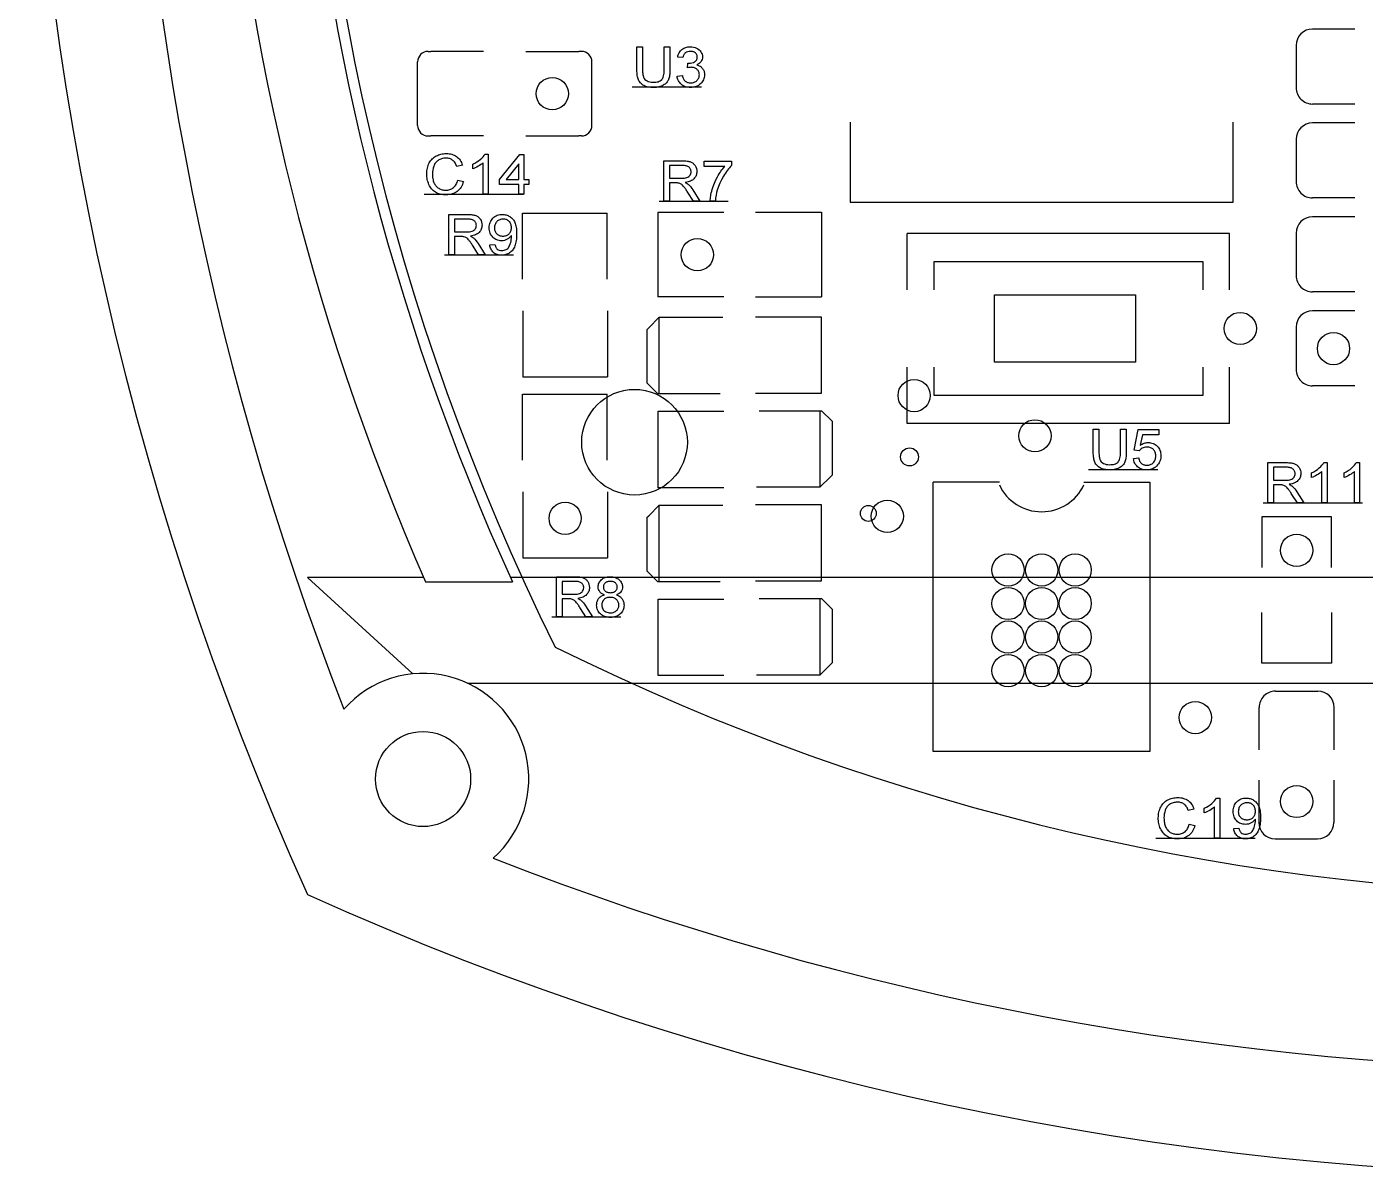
# Model space of a CAD drawing. Header units: millimetres. Extents: x -30 to 30, y -30 to 30.
# Drawn here: x -30 to -4.67, y -30 to -8.26 of the extents above; entities that cross this region are included whole.
import ezdxf

# ---------------------------------------------------------------- set-up
doc = ezdxf.new("R2010")
doc.units = ezdxf.units.MM
doc.linetypes.add('CENTERX2', pattern=[20.32, 12.7, -2.54, 2.54, -2.54])

msp = doc.modelspace()

# ---------------------------------------------------------------- linework, layer by layer
at = {"color": 7, "linetype": 'Continuous'}
for p, q in [((-4.868, -8.302), (-5.668, -8.302)), ((-5.977, -8.611), (-5.977, -9.411)), ((-22.405, -8.725), (-22.355, -8.725)), ((-21.355, -8.725), (-22.355, -8.725)), ((-20.555, -8.725), (-19.555, -8.725)), ((-19.505, -8.725), (-19.555, -8.725)), ((-22.605, -10.125), (-22.605, -8.925)), ((-19.305, -10.125), (-19.305, -8.925)), ((-4.868, -9.721), (-5.668, -9.721)), ((-14.421, -10.067), (-14.421, -11.581)), ((-7.169, -11.581), (-7.169, -10.067)), ((-4.868, -10.08), (-5.668, -10.08)), ((-22.405, -10.325), (-22.355, -10.325)), ((-21.355, -10.325), (-22.355, -10.325)), ((-20.555, -10.325), (-19.555, -10.325)), ((-19.505, -10.325), (-19.555, -10.325)), ((-5.977, -10.389), (-5.977, -11.189)), ((-14.421, -11.581), (-7.169, -11.581)), ((-4.868, -11.499), (-5.668, -11.499)), ((-20.617, -13.034), (-20.617, -11.784)), ((-20.617, -11.784), (-19.017, -11.784)), ((-19.017, -13.034), (-19.017, -11.784)), ((-18.06, -11.773), (-18.06, -13.373)), ((-16.81, -11.773), (-18.06, -11.773)), ((-16.209, -11.768), (-14.959, -11.768)), ((-14.959, -11.768), (-14.959, -13.368)), ((-4.868, -11.858), (-5.668, -11.858)), ((-7.237, -12.17), (-13.337, -12.17)), ((-13.337, -13.239), (-13.337, -12.17)), ((-7.237, -13.239), (-7.237, -12.17)), ((-5.977, -12.167), (-5.977, -12.967)), ((-12.827, -13.239), (-12.827, -12.7)), ((-12.827, -12.7), (-7.747, -12.7)), ((-7.747, -12.7), (-7.747, -13.239)), ((-16.81, -13.373), (-18.06, -13.373)), ((-16.209, -13.368), (-14.959, -13.368)), ((-11.684, -14.605), (-11.684, -13.335)), ((-11.684, -13.335), (-9.017, -13.335)), ((-9.017, -13.335), (-9.017, -14.605)), ((-4.868, -13.277), (-5.668, -13.277)), ((-20.612, -13.635), (-20.612, -14.885)), ((-19.012, -13.635), (-19.012, -14.885)), ((-4.868, -13.636), (-5.668, -13.636)), ((-18.23, -13.958), (-18.03, -13.758)), ((-18.03, -15.208), (-18.03, -13.758)), ((-18.03, -13.758), (-16.83, -13.758)), ((-16.21, -13.748), (-14.97, -13.748)), ((-14.97, -13.748), (-14.97, -15.198)), ((-18.26, -13.988), (-18.23, -13.958)), ((-18.26, -15.008), (-18.26, -13.988)), ((-5.977, -13.945), (-5.977, -14.745)), ((-9.017, -14.605), (-11.684, -14.605)), ((-20.612, -14.885), (-19.012, -14.885)), ((-13.337, -15.77), (-13.337, -14.701)), ((-12.827, -15.24), (-12.827, -14.701)), ((-7.747, -14.701), (-7.747, -15.24)), ((-7.237, -15.77), (-7.237, -14.701)), ((-18.06, -15.208), (-18.26, -15.008)), ((-4.868, -15.055), (-5.668, -15.055)), ((-20.617, -16.463), (-20.617, -15.213)), ((-20.617, -15.213), (-19.017, -15.213)), ((-19.017, -16.463), (-19.017, -15.213)), ((-18.03, -15.208), (-18.06, -15.208)), ((-16.88, -15.208), (-18.03, -15.208)), ((-14.97, -15.198), (-16.21, -15.198)), ((-7.747, -15.24), (-12.827, -15.24)), ((-18.05, -16.986), (-18.05, -15.536)), ((-18.05, -15.536), (-16.81, -15.536)), ((-16.14, -15.526), (-14.99, -15.526)), ((-14.99, -15.526), (-14.99, -16.976)), ((-14.99, -15.526), (-14.96, -15.526)), ((-14.96, -15.526), (-14.76, -15.726)), ((-14.76, -15.726), (-14.76, -16.746)), ((-7.237, -15.77), (-13.337, -15.77)), ((-14.79, -16.776), (-14.99, -16.976)), ((-14.76, -16.746), (-14.79, -16.776)), ((-12.845, -21.981), (-12.845, -16.881)), ((-11.595, -16.881), (-12.845, -16.881)), ((-9.995, -16.881), (-8.745, -16.881)), ((-8.745, -16.881), (-8.745, -21.981)), ((-20.612, -17.064), (-20.612, -18.314)), ((-19.012, -17.064), (-19.012, -18.314)), ((-16.81, -16.986), (-18.05, -16.986)), ((-14.99, -16.976), (-16.19, -16.976)), ((-18.23, -17.514), (-18.03, -17.314)), ((-18.03, -18.764), (-18.03, -17.314)), ((-18.03, -17.314), (-16.83, -17.314)), ((-16.21, -17.304), (-14.97, -17.304)), ((-14.97, -17.304), (-14.97, -18.754)), ((-18.26, -17.544), (-18.23, -17.514)), ((-18.26, -18.564), (-18.26, -17.544)), ((-5.308, -17.538), (-6.63, -17.538)), ((-6.63, -17.538), (-6.63, -18.497)), ((-5.308, -18.497), (-5.308, -17.538)), ((-20.612, -18.314), (-19.012, -18.314)), ((-18.06, -18.764), (-18.26, -18.564)), ((-18.03, -18.764), (-18.06, -18.764)), ((-16.88, -18.764), (-18.03, -18.764)), ((-14.97, -18.754), (-16.21, -18.754)), ((-18.05, -20.542), (-18.05, -19.092)), ((-18.05, -19.092), (-16.81, -19.092)), ((-16.14, -19.082), (-14.99, -19.082)), ((-14.99, -19.082), (-14.99, -20.532)), ((-14.99, -19.082), (-14.96, -19.082)), ((-14.96, -19.082), (-14.76, -19.282)), ((-14.76, -19.282), (-14.76, -20.302)), ((-6.63, -20.308), (-6.63, -19.349)), ((-5.308, -19.349), (-5.308, -20.308)), ((-14.79, -20.332), (-14.99, -20.532)), ((-14.76, -20.302), (-14.79, -20.332)), ((-5.308, -20.308), (-6.63, -20.308)), ((-16.81, -20.542), (-18.05, -20.542)), ((-14.99, -20.532), (-16.19, -20.532)), ((-6.369, -20.835), (-5.569, -20.835)), ((-6.679, -21.945), (-6.679, -21.145)), ((-5.259, -21.945), (-5.259, -21.145)), ((-8.745, -21.981), (-12.845, -21.981)), ((-6.684, -22.521), (-6.684, -23.321)), ((-5.265, -22.521), (-5.265, -23.321)), ((-6.375, -23.63), (-5.575, -23.63))]:
    msp.add_line(p, q, dxfattribs=at)
at = {"color": 7, "linetype": 'CENTERX2'}
for p, q in [((-18.542, -9.398), (-17.232, -9.398)), ((-22.479, -11.43), (-20.598, -11.43)), ((-18.034, -11.557), (-16.724, -11.557)), ((-22.098, -12.573), (-20.788, -12.573)), ((-9.906, -16.637), (-8.596, -16.637)), ((-6.604, -17.272), (-4.723, -17.272)), ((-20.066, -19.431), (-18.756, -19.431)), ((-8.636, -23.622), (-6.755, -23.622))]:
    msp.add_line(p, q, dxfattribs=at)
at = {"color": 7, "linetype": 'Continuous', "lineweight": 25}
for p, q in [((-24.686, -18.686), (-22.693, -20.509)), ((-22.487, -18.686), (-24.686, -18.686)), ((24.686, -18.686), (-20.845, -18.686)), ((-22.452, -18.767), (-20.808, -18.767)), ((-21.657, -20.686), (21.657, -20.686))]:
    msp.add_line(p, q, dxfattribs=at)
at = {"color": 7, "linetype": 'Continuous', "flags": 128}
for points in [[(-17.936, -8.636), (-17.829, -8.636), (-17.829, -8.636), (-17.829, -9.074), (-17.829, -9.074), (-17.829, -9.102), (-17.831, -9.129), (-17.833, -9.154), (-17.836, -9.177), (-17.84, -9.199), (-17.844, -9.22), (-17.85, -9.238), (-17.856, -9.256), (-17.863, -9.273), (-17.872, -9.288), (-17.882, -9.303), (-17.894, -9.317), (-17.907, -9.33), (-17.921, -9.343), (-17.937, -9.354), (-17.954, -9.365), (-17.972, -9.375), (-17.992, -9.384), (-18.013, -9.391), (-18.036, -9.397), (-18.059, -9.402), (-18.085, -9.405), (-18.112, -9.407), (-18.14, -9.408), (-18.14, -9.408), (-18.167, -9.407), (-18.193, -9.405), (-18.218, -9.403), (-18.241, -9.399), (-18.263, -9.393), (-18.284, -9.387), (-18.304, -9.38), (-18.322, -9.371), (-18.339, -9.361), (-18.355, -9.351), (-18.37, -9.339), (-18.383, -9.326), (-18.395, -9.312), (-18.406, -9.297), (-18.415, -9.282), (-18.424, -9.265), (-18.431, -9.246), (-18.437, -9.227), (-18.442, -9.205), (-18.446, -9.182), (-18.45, -9.158), (-18.452, -9.131), (-18.454, -9.104), (-18.454, -9.074), (-18.454, -9.074), (-18.454, -8.636), (-18.454, -8.636), (-18.347, -8.636), (-18.347, -8.636), (-18.347, -9.069), (-18.347, -9.069), (-18.346, -9.093), (-18.345, -9.115), (-18.344, -9.135), (-18.342, -9.154), (-18.339, -9.171), (-18.336, -9.187), (-18.332, -9.201), (-18.328, -9.213), (-18.316, -9.235), (-18.302, -9.255), (-18.284, -9.271), (-18.262, -9.285), (-18.238, -9.296), (-18.211, -9.304), (-18.181, -9.309), (-18.149, -9.31), (-18.149, -9.31), (-18.121, -9.309), (-18.095, -9.307), (-18.072, -9.303), (-18.05, -9.298), (-18.031, -9.291), (-18.014, -9.282), (-17.998, -9.272), (-17.985, -9.26), (-17.974, -9.246), (-17.964, -9.23), (-17.955, -9.21), (-17.949, -9.188), (-17.943, -9.162), (-17.939, -9.134), (-17.937, -9.103), (-17.936, -9.069), (-17.936, -9.069), (-17.936, -8.636)], [(-17.692, -9.193), (-17.594, -9.183), (-17.594, -9.183), (-17.59, -9.201), (-17.585, -9.217), (-17.579, -9.232), (-17.572, -9.246), (-17.565, -9.258), (-17.557, -9.269), (-17.548, -9.279), (-17.539, -9.288), (-17.529, -9.295), (-17.518, -9.302), (-17.507, -9.307), (-17.495, -9.312), (-17.481, -9.315), (-17.468, -9.318), (-17.453, -9.319), (-17.437, -9.32), (-17.437, -9.32), (-17.419, -9.319), (-17.402, -9.317), (-17.386, -9.314), (-17.37, -9.309), (-17.356, -9.303), (-17.342, -9.295), (-17.329, -9.286), (-17.317, -9.276), (-17.307, -9.265), (-17.298, -9.253), (-17.29, -9.24), (-17.283, -9.227), (-17.278, -9.213), (-17.275, -9.199), (-17.273, -9.184), (-17.272, -9.168), (-17.272, -9.168), (-17.273, -9.153), (-17.275, -9.139), (-17.278, -9.125), (-17.283, -9.112), (-17.289, -9.099), (-17.297, -9.088), (-17.306, -9.077), (-17.316, -9.066), (-17.328, -9.057), (-17.34, -9.049), (-17.353, -9.042), (-17.367, -9.036), (-17.381, -9.032), (-17.396, -9.029), (-17.412, -9.027), (-17.429, -9.026), (-17.429, -9.026), (-17.444, -9.027), (-17.46, -9.029), (-17.479, -9.032), (-17.499, -9.037), (-17.499, -9.037), (-17.488, -8.949), (-17.488, -8.949), (-17.479, -8.949), (-17.472, -8.95), (-17.472, -8.95), (-17.442, -8.948), (-17.413, -8.943), (-17.386, -8.934), (-17.361, -8.921), (-17.349, -8.913), (-17.339, -8.905), (-17.33, -8.895), (-17.323, -8.885), (-17.318, -8.873), (-17.314, -8.861), (-17.312, -8.847), (-17.311, -8.833), (-17.311, -8.833), (-17.312, -8.821), (-17.313, -8.81), (-17.316, -8.8), (-17.32, -8.79), (-17.325, -8.78), (-17.332, -8.771), (-17.339, -8.763), (-17.347, -8.755), (-17.357, -8.748), (-17.367, -8.741), (-17.378, -8.736), (-17.389, -8.732), (-17.401, -8.728), (-17.414, -8.726), (-17.427, -8.724), (-17.441, -8.724), (-17.441, -8.724), (-17.468, -8.726), (-17.493, -8.731), (-17.516, -8.74), (-17.536, -8.753), (-17.545, -8.761), (-17.553, -8.77), (-17.56, -8.779), (-17.567, -8.79), (-17.573, -8.801), (-17.577, -8.814), (-17.581, -8.827), (-17.585, -8.841), (-17.585, -8.841), (-17.682, -8.831), (-17.682, -8.831), (-17.677, -8.809), (-17.671, -8.787), (-17.663, -8.767), (-17.653, -8.749), (-17.642, -8.731), (-17.63, -8.715), (-17.617, -8.701), (-17.601, -8.687), (-17.585, -8.675), (-17.568, -8.665), (-17.55, -8.656), (-17.531, -8.649), (-17.511, -8.643), (-17.49, -8.639), (-17.468, -8.637), (-17.445, -8.636), (-17.445, -8.636), (-17.413, -8.638), (-17.383, -8.643), (-17.353, -8.651), (-17.326, -8.662), (-17.3, -8.676), (-17.277, -8.693), (-17.258, -8.712), (-17.242, -8.734), (-17.23, -8.757), (-17.221, -8.78), (-17.215, -8.805), (-17.213, -8.83), (-17.213, -8.83), (-17.215, -8.853), (-17.22, -8.876), (-17.229, -8.897), (-17.241, -8.918), (-17.256, -8.937), (-17.275, -8.953), (-17.297, -8.968), (-17.322, -8.981), (-17.322, -8.981), (-17.305, -8.985), (-17.289, -8.991), (-17.274, -8.997), (-17.26, -9.005), (-17.247, -9.013), (-17.235, -9.023), (-17.223, -9.034), (-17.213, -9.046), (-17.204, -9.058), (-17.196, -9.072), (-17.19, -9.086), (-17.184, -9.101), (-17.18, -9.117), (-17.177, -9.133), (-17.175, -9.151), (-17.174, -9.169), (-17.174, -9.169), (-17.176, -9.193), (-17.179, -9.217), (-17.185, -9.239), (-17.193, -9.261), (-17.204, -9.282), (-17.217, -9.302), (-17.232, -9.32), (-17.25, -9.338), (-17.269, -9.354), (-17.29, -9.369), (-17.312, -9.381), (-17.335, -9.39), (-17.36, -9.398), (-17.385, -9.403), (-17.412, -9.407), (-17.441, -9.408), (-17.441, -9.408), (-17.466, -9.407), (-17.491, -9.404), (-17.514, -9.399), (-17.536, -9.393), (-17.557, -9.384), (-17.577, -9.374), (-17.596, -9.362), (-17.614, -9.348), (-17.63, -9.332), (-17.644, -9.316), (-17.657, -9.298), (-17.668, -9.279), (-17.677, -9.259), (-17.684, -9.238), (-17.689, -9.216), (-17.692, -9.193)], [(-21.844, -11.161), (-21.737, -11.186), (-21.737, -11.186), (-21.746, -11.216), (-21.756, -11.244), (-21.768, -11.271), (-21.782, -11.295), (-21.798, -11.318), (-21.815, -11.339), (-21.834, -11.358), (-21.854, -11.375), (-21.876, -11.39), (-21.899, -11.403), (-21.923, -11.414), (-21.948, -11.424), (-21.975, -11.431), (-22.002, -11.436), (-22.031, -11.439), (-22.061, -11.44), (-22.061, -11.44), (-22.092, -11.439), (-22.122, -11.437), (-22.15, -11.433), (-22.176, -11.427), (-22.201, -11.42), (-22.225, -11.412), (-22.247, -11.402), (-22.268, -11.39), (-22.287, -11.377), (-22.305, -11.362), (-22.322, -11.346), (-22.338, -11.329), (-22.352, -11.31), (-22.366, -11.29), (-22.378, -11.269), (-22.389, -11.246), (-22.399, -11.222), (-22.407, -11.198), (-22.414, -11.173), (-22.42, -11.148), (-22.424, -11.123), (-22.428, -11.097), (-22.43, -11.07), (-22.43, -11.043), (-22.43, -11.043), (-22.429, -11.014), (-22.427, -10.986), (-22.424, -10.959), (-22.419, -10.933), (-22.412, -10.907), (-22.404, -10.883), (-22.395, -10.86), (-22.384, -10.837), (-22.372, -10.816), (-22.358, -10.796), (-22.343, -10.777), (-22.328, -10.76), (-22.31, -10.744), (-22.292, -10.729), (-22.272, -10.716), (-22.252, -10.704), (-22.23, -10.693), (-22.208, -10.684), (-22.185, -10.676), (-22.162, -10.67), (-22.138, -10.665), (-22.114, -10.661), (-22.089, -10.659), (-22.063, -10.658), (-22.063, -10.658), (-22.035, -10.659), (-22.007, -10.662), (-21.981, -10.666), (-21.956, -10.673), (-21.932, -10.681), (-21.909, -10.691), (-21.887, -10.703), (-21.867, -10.716), (-21.848, -10.732), (-21.83, -10.748), (-21.814, -10.766), (-21.799, -10.786), (-21.786, -10.807), (-21.775, -10.83), (-21.765, -10.854), (-21.756, -10.88), (-21.756, -10.88), (-21.864, -10.903), (-21.864, -10.903), (-21.871, -10.883), (-21.878, -10.865), (-21.887, -10.848), (-21.896, -10.832), (-21.906, -10.818), (-21.917, -10.805), (-21.928, -10.794), (-21.941, -10.784), (-21.954, -10.775), (-21.968, -10.767), (-21.982, -10.761), (-21.998, -10.755), (-22.014, -10.751), (-22.031, -10.748), (-22.049, -10.747), (-22.068, -10.746), (-22.068, -10.746), (-22.09, -10.747), (-22.11, -10.749), (-22.13, -10.752), (-22.149, -10.757), (-22.167, -10.762), (-22.184, -10.769), (-22.2, -10.778), (-22.216, -10.788), (-22.23, -10.798), (-22.243, -10.81), (-22.255, -10.823), (-22.266, -10.836), (-22.276, -10.85), (-22.285, -10.866), (-22.292, -10.882), (-22.299, -10.899), (-22.309, -10.934), (-22.317, -10.97), (-22.321, -11.006), (-22.323, -11.043), (-22.323, -11.043), (-22.322, -11.066), (-22.321, -11.089), (-22.319, -11.111), (-22.316, -11.132), (-22.311, -11.153), (-22.307, -11.173), (-22.301, -11.192), (-22.294, -11.21), (-22.286, -11.227), (-22.277, -11.243), (-22.268, -11.258), (-22.257, -11.272), (-22.245, -11.285), (-22.232, -11.297), (-22.219, -11.307), (-22.204, -11.317), (-22.188, -11.325), (-22.173, -11.332), (-22.157, -11.338), (-22.14, -11.343), (-22.124, -11.347), (-22.107, -11.35), (-22.089, -11.351), (-22.072, -11.352), (-22.072, -11.352), (-22.051, -11.351), (-22.03, -11.349), (-22.011, -11.345), (-21.992, -11.34), (-21.974, -11.333), (-21.957, -11.325), (-21.941, -11.315), (-21.925, -11.304), (-21.911, -11.291), (-21.898, -11.277), (-21.886, -11.261), (-21.875, -11.244), (-21.865, -11.225), (-21.857, -11.205), (-21.85, -11.184), (-21.844, -11.161)], [(-21.268, -11.43), (-21.365, -11.43), (-21.365, -11.43), (-21.365, -10.836), (-21.365, -10.836), (-21.384, -10.852), (-21.406, -10.868), (-21.43, -10.884), (-21.458, -10.9), (-21.486, -10.915), (-21.512, -10.929), (-21.537, -10.94), (-21.561, -10.949), (-21.561, -10.949), (-21.561, -10.859), (-21.561, -10.859), (-21.521, -10.839), (-21.484, -10.818), (-21.449, -10.795), (-21.417, -10.769), (-21.389, -10.743), (-21.365, -10.718), (-21.345, -10.693), (-21.331, -10.668), (-21.331, -10.668), (-21.268, -10.668), (-21.268, -10.668), (-21.268, -11.43)], [(-20.691, -11.43), (-20.691, -11.244), (-20.691, -11.244), (-21.053, -11.244), (-21.053, -11.244), (-21.053, -11.147), (-21.053, -11.147), (-20.672, -10.678), (-20.672, -10.678), (-20.594, -10.678), (-20.594, -10.678), (-20.594, -11.147), (-20.594, -11.147), (-20.496, -11.147), (-20.496, -11.147), (-20.496, -11.244), (-20.496, -11.244), (-20.594, -11.244), (-20.594, -11.244), (-20.594, -11.43), (-20.594, -11.43), (-20.691, -11.43)], [(-20.691, -11.147), (-20.691, -10.854), (-20.691, -10.854), (-20.929, -11.147), (-20.929, -11.147), (-20.691, -11.147)], [(-17.946, -11.557), (-17.946, -10.795), (-17.946, -10.795), (-17.597, -10.795), (-17.597, -10.795), (-17.572, -10.795), (-17.548, -10.796), (-17.526, -10.798), (-17.506, -10.8), (-17.487, -10.803), (-17.47, -10.806), (-17.454, -10.811), (-17.439, -10.815), (-17.426, -10.821), (-17.414, -10.827), (-17.402, -10.835), (-17.391, -10.843), (-17.38, -10.853), (-17.371, -10.863), (-17.362, -10.875), (-17.353, -10.887), (-17.339, -10.913), (-17.329, -10.941), (-17.323, -10.97), (-17.321, -11), (-17.321, -11), (-17.322, -11.02), (-17.324, -11.039), (-17.328, -11.057), (-17.334, -11.074), (-17.342, -11.091), (-17.351, -11.106), (-17.362, -11.121), (-17.374, -11.135), (-17.388, -11.149), (-17.405, -11.16), (-17.423, -11.171), (-17.442, -11.18), (-17.464, -11.189), (-17.487, -11.195), (-17.512, -11.201), (-17.539, -11.205), (-17.539, -11.205), (-17.521, -11.215), (-17.504, -11.225), (-17.49, -11.235), (-17.479, -11.244), (-17.479, -11.244), (-17.457, -11.266), (-17.435, -11.291), (-17.415, -11.318), (-17.394, -11.347), (-17.394, -11.347), (-17.261, -11.557), (-17.261, -11.557), (-17.386, -11.557), (-17.386, -11.557), (-17.489, -11.396), (-17.489, -11.396), (-17.5, -11.379), (-17.511, -11.363), (-17.521, -11.348), (-17.53, -11.335), (-17.539, -11.322), (-17.548, -11.31), (-17.556, -11.299), (-17.563, -11.29), (-17.578, -11.273), (-17.591, -11.258), (-17.604, -11.247), (-17.615, -11.238), (-17.639, -11.226), (-17.662, -11.219), (-17.662, -11.219), (-17.673, -11.217), (-17.685, -11.216), (-17.701, -11.215), (-17.72, -11.215), (-17.72, -11.215), (-17.839, -11.215), (-17.839, -11.215), (-17.839, -11.557), (-17.839, -11.557), (-17.946, -11.557)], [(-17.839, -11.127), (-17.618, -11.127), (-17.618, -11.127), (-17.585, -11.126), (-17.555, -11.124), (-17.53, -11.119), (-17.508, -11.113), (-17.49, -11.105), (-17.474, -11.095), (-17.46, -11.083), (-17.449, -11.069), (-17.44, -11.053), (-17.433, -11.037), (-17.43, -11.02), (-17.428, -11.003), (-17.428, -11.003), (-17.429, -10.99), (-17.431, -10.978), (-17.434, -10.966), (-17.438, -10.955), (-17.444, -10.945), (-17.451, -10.935), (-17.459, -10.925), (-17.468, -10.917), (-17.479, -10.909), (-17.491, -10.902), (-17.504, -10.896), (-17.519, -10.891), (-17.535, -10.888), (-17.553, -10.885), (-17.572, -10.883), (-17.593, -10.883), (-17.593, -10.883), (-17.839, -10.883), (-17.839, -10.883), (-17.839, -11.127)], [(-17.184, -10.902), (-17.184, -10.805), (-17.184, -10.805), (-16.666, -10.805), (-16.666, -10.805), (-16.666, -10.884), (-16.666, -10.884), (-16.685, -10.904), (-16.704, -10.926), (-16.723, -10.949), (-16.742, -10.974), (-16.761, -11.001), (-16.779, -11.028), (-16.798, -11.058), (-16.817, -11.089), (-16.852, -11.153), (-16.883, -11.218), (-16.909, -11.283), (-16.932, -11.35), (-16.932, -11.35), (-16.945, -11.398), (-16.956, -11.449), (-16.964, -11.502), (-16.969, -11.557), (-16.969, -11.557), (-17.067, -11.557), (-17.067, -11.557), (-17.066, -11.534), (-17.064, -11.51), (-17.061, -11.485), (-17.057, -11.459), (-17.052, -11.432), (-17.046, -11.403), (-17.039, -11.373), (-17.031, -11.342), (-17.011, -11.28), (-16.988, -11.219), (-16.962, -11.158), (-16.931, -11.099), (-16.915, -11.071), (-16.898, -11.043), (-16.881, -11.017), (-16.864, -10.992), (-16.847, -10.968), (-16.829, -10.945), (-16.811, -10.923), (-16.793, -10.902), (-16.793, -10.902), (-17.184, -10.902)], [(-22.01, -12.573), (-22.01, -11.811), (-22.01, -11.811), (-21.661, -11.811), (-21.661, -11.811), (-21.636, -11.811), (-21.612, -11.812), (-21.59, -11.814), (-21.57, -11.816), (-21.551, -11.819), (-21.534, -11.822), (-21.518, -11.827), (-21.503, -11.831), (-21.49, -11.837), (-21.478, -11.843), (-21.466, -11.851), (-21.455, -11.859), (-21.444, -11.869), (-21.435, -11.879), (-21.426, -11.891), (-21.417, -11.903), (-21.403, -11.929), (-21.393, -11.957), (-21.387, -11.986), (-21.385, -12.016), (-21.385, -12.016), (-21.386, -12.036), (-21.388, -12.055), (-21.392, -12.073), (-21.398, -12.09), (-21.406, -12.107), (-21.415, -12.122), (-21.426, -12.137), (-21.438, -12.151), (-21.452, -12.165), (-21.469, -12.176), (-21.487, -12.187), (-21.506, -12.196), (-21.528, -12.205), (-21.551, -12.211), (-21.576, -12.217), (-21.603, -12.221), (-21.603, -12.221), (-21.585, -12.231), (-21.568, -12.241), (-21.554, -12.251), (-21.543, -12.26), (-21.543, -12.26), (-21.521, -12.282), (-21.499, -12.307), (-21.479, -12.334), (-21.458, -12.363), (-21.458, -12.363), (-21.325, -12.573), (-21.325, -12.573), (-21.45, -12.573), (-21.45, -12.573), (-21.553, -12.412), (-21.553, -12.412), (-21.564, -12.395), (-21.575, -12.379), (-21.585, -12.364), (-21.594, -12.351), (-21.603, -12.338), (-21.612, -12.326), (-21.62, -12.315), (-21.627, -12.306), (-21.642, -12.289), (-21.655, -12.274), (-21.668, -12.263), (-21.679, -12.254), (-21.703, -12.242), (-21.726, -12.235), (-21.726, -12.235), (-21.737, -12.233), (-21.749, -12.232), (-21.765, -12.231), (-21.784, -12.231), (-21.784, -12.231), (-21.903, -12.231), (-21.903, -12.231), (-21.903, -12.573), (-21.903, -12.573), (-22.01, -12.573)], [(-21.903, -12.143), (-21.682, -12.143), (-21.682, -12.143), (-21.649, -12.142), (-21.619, -12.14), (-21.594, -12.135), (-21.572, -12.129), (-21.554, -12.121), (-21.538, -12.111), (-21.524, -12.099), (-21.513, -12.085), (-21.504, -12.069), (-21.497, -12.053), (-21.494, -12.036), (-21.492, -12.019), (-21.492, -12.019), (-21.493, -12.006), (-21.495, -11.994), (-21.498, -11.982), (-21.502, -11.971), (-21.508, -11.961), (-21.515, -11.951), (-21.523, -11.941), (-21.532, -11.933), (-21.543, -11.925), (-21.555, -11.918), (-21.568, -11.912), (-21.583, -11.907), (-21.599, -11.904), (-21.617, -11.901), (-21.636, -11.899), (-21.657, -11.899), (-21.657, -11.899), (-21.903, -11.899), (-21.903, -11.899), (-21.903, -12.143)], [(-21.238, -12.387), (-21.141, -12.378), (-21.141, -12.378), (-21.137, -12.393), (-21.133, -12.406), (-21.129, -12.419), (-21.124, -12.431), (-21.118, -12.441), (-21.111, -12.451), (-21.104, -12.46), (-21.096, -12.467), (-21.078, -12.479), (-21.058, -12.488), (-21.035, -12.493), (-21.011, -12.495), (-21.011, -12.495), (-20.989, -12.494), (-20.968, -12.49), (-20.949, -12.484), (-20.93, -12.476), (-20.913, -12.466), (-20.899, -12.454), (-20.886, -12.441), (-20.875, -12.426), (-20.866, -12.408), (-20.857, -12.388), (-20.85, -12.366), (-20.842, -12.34), (-20.836, -12.313), (-20.831, -12.285), (-20.828, -12.257), (-20.828, -12.228), (-20.828, -12.228), (-20.828, -12.221), (-20.828, -12.21), (-20.828, -12.21), (-20.844, -12.231), (-20.862, -12.25), (-20.883, -12.267), (-20.907, -12.282), (-20.933, -12.294), (-20.959, -12.302), (-20.987, -12.308), (-21.016, -12.309), (-21.016, -12.309), (-21.039, -12.308), (-21.062, -12.305), (-21.084, -12.3), (-21.106, -12.292), (-21.126, -12.283), (-21.145, -12.271), (-21.163, -12.258), (-21.181, -12.242), (-21.196, -12.224), (-21.21, -12.205), (-21.222, -12.185), (-21.231, -12.164), (-21.239, -12.141), (-21.244, -12.116), (-21.247, -12.091), (-21.248, -12.064), (-21.248, -12.064), (-21.247, -12.036), (-21.244, -12.01), (-21.238, -11.985), (-21.23, -11.961), (-21.221, -11.939), (-21.208, -11.918), (-21.194, -11.899), (-21.178, -11.88), (-21.159, -11.864), (-21.14, -11.85), (-21.12, -11.838), (-21.098, -11.828), (-21.075, -11.821), (-21.051, -11.815), (-21.027, -11.812), (-21, -11.811), (-21, -11.811), (-20.982, -11.812), (-20.963, -11.813), (-20.945, -11.817), (-20.927, -11.821), (-20.91, -11.827), (-20.893, -11.833), (-20.876, -11.841), (-20.86, -11.851), (-20.845, -11.861), (-20.83, -11.873), (-20.817, -11.885), (-20.804, -11.899), (-20.792, -11.913), (-20.782, -11.929), (-20.772, -11.946), (-20.763, -11.964), (-20.756, -11.983), (-20.749, -12.005), (-20.743, -12.028), (-20.739, -12.054), (-20.735, -12.081), (-20.732, -12.111), (-20.731, -12.143), (-20.73, -12.177), (-20.73, -12.177), (-20.731, -12.212), (-20.732, -12.245), (-20.735, -12.277), (-20.739, -12.307), (-20.743, -12.335), (-20.749, -12.361), (-20.756, -12.385), (-20.763, -12.407), (-20.772, -12.428), (-20.782, -12.448), (-20.793, -12.466), (-20.804, -12.483), (-20.817, -12.499), (-20.831, -12.513), (-20.846, -12.526), (-20.862, -12.538), (-20.878, -12.548), (-20.896, -12.558), (-20.914, -12.565), (-20.933, -12.572), (-20.952, -12.577), (-20.972, -12.58), (-20.993, -12.582), (-21.015, -12.583), (-21.015, -12.583), (-21.038, -12.582), (-21.059, -12.58), (-21.08, -12.576), (-21.1, -12.57), (-21.118, -12.563), (-21.136, -12.554), (-21.152, -12.544), (-21.167, -12.531), (-21.181, -12.518), (-21.194, -12.503), (-21.205, -12.487), (-21.215, -12.47), (-21.223, -12.451), (-21.229, -12.431), (-21.235, -12.41), (-21.238, -12.387)], [(-20.828, -12.062), (-20.829, -12.043), (-20.831, -12.026), (-20.834, -12.01), (-20.839, -11.995), (-20.845, -11.98), (-20.852, -11.967), (-20.861, -11.954), (-20.872, -11.943), (-20.883, -11.933), (-20.895, -11.924), (-20.908, -11.916), (-20.921, -11.91), (-20.936, -11.905), (-20.951, -11.902), (-20.968, -11.9), (-20.984, -11.899), (-20.984, -11.899), (-21.002, -11.9), (-21.019, -11.902), (-21.035, -11.906), (-21.05, -11.911), (-21.065, -11.917), (-21.078, -11.925), (-21.091, -11.935), (-21.103, -11.946), (-21.114, -11.959), (-21.124, -11.972), (-21.132, -11.986), (-21.139, -12.001), (-21.144, -12.016), (-21.147, -12.033), (-21.15, -12.051), (-21.15, -12.069), (-21.15, -12.069), (-21.15, -12.086), (-21.148, -12.101), (-21.144, -12.116), (-21.139, -12.13), (-21.133, -12.144), (-21.125, -12.156), (-21.116, -12.168), (-21.106, -12.179), (-21.094, -12.189), (-21.082, -12.197), (-21.068, -12.205), (-21.054, -12.211), (-21.039, -12.215), (-21.022, -12.219), (-21.005, -12.221), (-20.987, -12.221), (-20.987, -12.221), (-20.97, -12.221), (-20.954, -12.219), (-20.939, -12.215), (-20.924, -12.211), (-20.91, -12.205), (-20.897, -12.197), (-20.884, -12.189), (-20.873, -12.179), (-20.862, -12.168), (-20.853, -12.156), (-20.846, -12.143), (-20.839, -12.129), (-20.834, -12.113), (-20.831, -12.097), (-20.829, -12.08), (-20.828, -12.062)], [(-9.3, -15.875), (-9.193, -15.875), (-9.193, -15.875), (-9.193, -16.313), (-9.193, -16.313), (-9.193, -16.341), (-9.195, -16.368), (-9.197, -16.393), (-9.2, -16.416), (-9.204, -16.438), (-9.208, -16.459), (-9.214, -16.477), (-9.22, -16.495), (-9.227, -16.512), (-9.236, -16.527), (-9.246, -16.542), (-9.258, -16.556), (-9.271, -16.569), (-9.285, -16.582), (-9.301, -16.593), (-9.318, -16.604), (-9.336, -16.614), (-9.356, -16.623), (-9.377, -16.63), (-9.4, -16.636), (-9.423, -16.641), (-9.449, -16.644), (-9.476, -16.646), (-9.504, -16.647), (-9.504, -16.647), (-9.531, -16.646), (-9.557, -16.644), (-9.582, -16.642), (-9.605, -16.638), (-9.627, -16.632), (-9.648, -16.626), (-9.668, -16.619), (-9.686, -16.61), (-9.703, -16.6), (-9.719, -16.59), (-9.734, -16.578), (-9.747, -16.565), (-9.759, -16.551), (-9.77, -16.536), (-9.779, -16.521), (-9.788, -16.504), (-9.795, -16.485), (-9.801, -16.466), (-9.806, -16.444), (-9.81, -16.421), (-9.814, -16.397), (-9.816, -16.37), (-9.818, -16.343), (-9.818, -16.313), (-9.818, -16.313), (-9.818, -15.875), (-9.818, -15.875), (-9.711, -15.875), (-9.711, -15.875), (-9.711, -16.308), (-9.711, -16.308), (-9.71, -16.332), (-9.709, -16.354), (-9.708, -16.374), (-9.706, -16.393), (-9.703, -16.41), (-9.7, -16.426), (-9.696, -16.44), (-9.692, -16.452), (-9.68, -16.474), (-9.666, -16.494), (-9.648, -16.51), (-9.626, -16.524), (-9.602, -16.535), (-9.575, -16.543), (-9.545, -16.548), (-9.513, -16.549), (-9.513, -16.549), (-9.485, -16.548), (-9.459, -16.546), (-9.436, -16.542), (-9.414, -16.537), (-9.395, -16.53), (-9.378, -16.521), (-9.362, -16.511), (-9.349, -16.499), (-9.338, -16.485), (-9.328, -16.469), (-9.319, -16.449), (-9.313, -16.427), (-9.307, -16.401), (-9.303, -16.373), (-9.301, -16.342), (-9.3, -16.308), (-9.3, -16.308), (-9.3, -15.875)], [(-9.056, -16.432), (-8.958, -16.422), (-8.958, -16.422), (-8.955, -16.439), (-8.951, -16.454), (-8.946, -16.468), (-8.94, -16.482), (-8.933, -16.494), (-8.926, -16.505), (-8.917, -16.515), (-8.908, -16.525), (-8.897, -16.533), (-8.886, -16.539), (-8.875, -16.545), (-8.862, -16.55), (-8.849, -16.554), (-8.835, -16.557), (-8.82, -16.558), (-8.805, -16.559), (-8.805, -16.559), (-8.786, -16.558), (-8.768, -16.556), (-8.751, -16.552), (-8.735, -16.547), (-8.72, -16.54), (-8.706, -16.532), (-8.693, -16.522), (-8.681, -16.51), (-8.671, -16.498), (-8.661, -16.484), (-8.654, -16.469), (-8.647, -16.454), (-8.642, -16.437), (-8.639, -16.42), (-8.637, -16.401), (-8.636, -16.381), (-8.636, -16.381), (-8.637, -16.363), (-8.639, -16.345), (-8.642, -16.329), (-8.647, -16.313), (-8.653, -16.299), (-8.66, -16.285), (-8.669, -16.273), (-8.679, -16.261), (-8.69, -16.251), (-8.703, -16.242), (-8.717, -16.234), (-8.732, -16.228), (-8.748, -16.223), (-8.766, -16.22), (-8.785, -16.218), (-8.805, -16.217), (-8.805, -16.217), (-8.83, -16.218), (-8.852, -16.222), (-8.873, -16.228), (-8.892, -16.236), (-8.909, -16.246), (-8.924, -16.258), (-8.937, -16.271), (-8.949, -16.285), (-8.949, -16.285), (-9.046, -16.276), (-9.046, -16.276), (-8.968, -15.885), (-8.968, -15.885), (-8.577, -15.885), (-8.577, -15.885), (-8.577, -15.982), (-8.577, -15.982), (-8.888, -15.982), (-8.888, -15.982), (-8.928, -16.18), (-8.928, -16.18), (-8.91, -16.168), (-8.893, -16.158), (-8.875, -16.149), (-8.856, -16.142), (-8.838, -16.136), (-8.819, -16.132), (-8.8, -16.13), (-8.781, -16.129), (-8.781, -16.129), (-8.756, -16.13), (-8.732, -16.133), (-8.709, -16.139), (-8.687, -16.146), (-8.666, -16.156), (-8.646, -16.168), (-8.627, -16.182), (-8.609, -16.198), (-8.592, -16.216), (-8.578, -16.235), (-8.566, -16.255), (-8.556, -16.277), (-8.548, -16.3), (-8.543, -16.324), (-8.539, -16.349), (-8.538, -16.376), (-8.538, -16.376), (-8.539, -16.401), (-8.542, -16.426), (-8.547, -16.449), (-8.554, -16.472), (-8.562, -16.494), (-8.573, -16.515), (-8.586, -16.535), (-8.6, -16.554), (-8.6, -16.554), (-8.62, -16.576), (-8.641, -16.595), (-8.664, -16.611), (-8.689, -16.624), (-8.715, -16.634), (-8.744, -16.641), (-8.774, -16.645), (-8.805, -16.647), (-8.805, -16.647), (-8.831, -16.646), (-8.856, -16.643), (-8.879, -16.639), (-8.902, -16.632), (-8.923, -16.624), (-8.943, -16.614), (-8.962, -16.602), (-8.979, -16.588), (-8.995, -16.573), (-9.009, -16.556), (-9.022, -16.538), (-9.032, -16.519), (-9.041, -16.499), (-9.048, -16.478), (-9.053, -16.456), (-9.056, -16.432)], [(-6.516, -17.272), (-6.516, -16.51), (-6.516, -16.51), (-6.167, -16.51), (-6.167, -16.51), (-6.142, -16.51), (-6.118, -16.511), (-6.096, -16.513), (-6.076, -16.515), (-6.057, -16.518), (-6.04, -16.521), (-6.024, -16.526), (-6.009, -16.53), (-5.996, -16.536), (-5.984, -16.542), (-5.972, -16.55), (-5.961, -16.558), (-5.95, -16.568), (-5.941, -16.578), (-5.932, -16.59), (-5.923, -16.602), (-5.909, -16.628), (-5.899, -16.656), (-5.893, -16.685), (-5.891, -16.715), (-5.891, -16.715), (-5.892, -16.735), (-5.894, -16.754), (-5.898, -16.772), (-5.904, -16.789), (-5.912, -16.806), (-5.921, -16.821), (-5.932, -16.836), (-5.944, -16.85), (-5.958, -16.864), (-5.975, -16.875), (-5.993, -16.886), (-6.012, -16.895), (-6.034, -16.904), (-6.057, -16.91), (-6.082, -16.916), (-6.109, -16.92), (-6.109, -16.92), (-6.091, -16.93), (-6.074, -16.94), (-6.06, -16.95), (-6.049, -16.959), (-6.049, -16.959), (-6.027, -16.981), (-6.005, -17.006), (-5.985, -17.033), (-5.964, -17.062), (-5.964, -17.062), (-5.831, -17.272), (-5.831, -17.272), (-5.956, -17.272), (-5.956, -17.272), (-6.059, -17.111), (-6.059, -17.111), (-6.07, -17.094), (-6.081, -17.078), (-6.091, -17.063), (-6.1, -17.05), (-6.109, -17.037), (-6.118, -17.025), (-6.126, -17.014), (-6.133, -17.005), (-6.148, -16.988), (-6.161, -16.973), (-6.174, -16.962), (-6.185, -16.953), (-6.209, -16.941), (-6.232, -16.934), (-6.232, -16.934), (-6.243, -16.932), (-6.255, -16.931), (-6.271, -16.93), (-6.29, -16.93), (-6.29, -16.93), (-6.409, -16.93), (-6.409, -16.93), (-6.409, -17.272), (-6.409, -17.272), (-6.516, -17.272)], [(-6.409, -16.842), (-6.188, -16.842), (-6.188, -16.842), (-6.155, -16.841), (-6.125, -16.839), (-6.1, -16.834), (-6.078, -16.828), (-6.06, -16.82), (-6.044, -16.81), (-6.03, -16.798), (-6.019, -16.784), (-6.01, -16.768), (-6.003, -16.752), (-6, -16.735), (-5.998, -16.718), (-5.998, -16.718), (-5.999, -16.705), (-6.001, -16.693), (-6.004, -16.681), (-6.008, -16.67), (-6.014, -16.66), (-6.021, -16.65), (-6.029, -16.64), (-6.038, -16.632), (-6.049, -16.624), (-6.061, -16.617), (-6.074, -16.611), (-6.089, -16.606), (-6.105, -16.603), (-6.123, -16.6), (-6.142, -16.598), (-6.163, -16.598), (-6.163, -16.598), (-6.409, -16.598), (-6.409, -16.598), (-6.409, -16.842)], [(-5.393, -17.272), (-5.49, -17.272), (-5.49, -17.272), (-5.49, -16.678), (-5.49, -16.678), (-5.509, -16.694), (-5.531, -16.71), (-5.555, -16.726), (-5.583, -16.742), (-5.611, -16.757), (-5.637, -16.771), (-5.662, -16.782), (-5.686, -16.791), (-5.686, -16.791), (-5.686, -16.701), (-5.686, -16.701), (-5.646, -16.681), (-5.609, -16.66), (-5.574, -16.637), (-5.542, -16.611), (-5.514, -16.585), (-5.49, -16.56), (-5.47, -16.535), (-5.456, -16.51), (-5.456, -16.51), (-5.393, -16.51), (-5.393, -16.51), (-5.393, -17.272)], [(-4.777, -17.272), (-4.875, -17.272), (-4.875, -17.272), (-4.875, -16.678), (-4.875, -16.678), (-4.894, -16.694), (-4.916, -16.71), (-4.94, -16.726), (-4.967, -16.742), (-4.995, -16.757), (-5.022, -16.771), (-5.047, -16.782), (-5.07, -16.791), (-5.07, -16.791), (-5.07, -16.701), (-5.07, -16.701), (-5.031, -16.681), (-4.993, -16.66), (-4.959, -16.637), (-4.927, -16.611), (-4.899, -16.585), (-4.875, -16.56), (-4.855, -16.535), (-4.84, -16.51), (-4.84, -16.51), (-4.777, -16.51), (-4.777, -16.51), (-4.777, -17.272)], [(-19.978, -19.431), (-19.978, -18.669), (-19.978, -18.669), (-19.629, -18.669), (-19.629, -18.669), (-19.604, -18.669), (-19.58, -18.67), (-19.558, -18.672), (-19.538, -18.674), (-19.519, -18.677), (-19.502, -18.68), (-19.486, -18.685), (-19.471, -18.689), (-19.458, -18.695), (-19.446, -18.701), (-19.434, -18.709), (-19.423, -18.717), (-19.412, -18.727), (-19.403, -18.737), (-19.394, -18.749), (-19.385, -18.761), (-19.371, -18.787), (-19.361, -18.815), (-19.355, -18.844), (-19.353, -18.874), (-19.353, -18.874), (-19.354, -18.894), (-19.356, -18.913), (-19.36, -18.931), (-19.366, -18.948), (-19.374, -18.965), (-19.383, -18.98), (-19.394, -18.995), (-19.406, -19.009), (-19.42, -19.023), (-19.437, -19.034), (-19.455, -19.045), (-19.474, -19.054), (-19.496, -19.063), (-19.519, -19.069), (-19.544, -19.075), (-19.571, -19.079), (-19.571, -19.079), (-19.553, -19.089), (-19.536, -19.099), (-19.522, -19.109), (-19.511, -19.118), (-19.511, -19.118), (-19.489, -19.14), (-19.467, -19.165), (-19.447, -19.192), (-19.426, -19.221), (-19.426, -19.221), (-19.293, -19.431), (-19.293, -19.431), (-19.418, -19.431), (-19.418, -19.431), (-19.521, -19.27), (-19.521, -19.27), (-19.532, -19.253), (-19.543, -19.237), (-19.553, -19.222), (-19.562, -19.209), (-19.571, -19.196), (-19.58, -19.184), (-19.588, -19.173), (-19.595, -19.164), (-19.61, -19.147), (-19.623, -19.132), (-19.636, -19.121), (-19.647, -19.112), (-19.671, -19.1), (-19.694, -19.093), (-19.694, -19.093), (-19.705, -19.091), (-19.717, -19.09), (-19.733, -19.089), (-19.752, -19.089), (-19.752, -19.089), (-19.871, -19.089), (-19.871, -19.089), (-19.871, -19.431), (-19.871, -19.431), (-19.978, -19.431)], [(-19.069, -19.013), (-19.084, -19.008), (-19.097, -19.001), (-19.11, -18.995), (-19.121, -18.988), (-19.132, -18.98), (-19.142, -18.972), (-19.15, -18.963), (-19.158, -18.954), (-19.171, -18.933), (-19.18, -18.911), (-19.185, -18.887), (-19.187, -18.861), (-19.187, -18.861), (-19.186, -18.841), (-19.183, -18.822), (-19.178, -18.804), (-19.171, -18.786), (-19.162, -18.77), (-19.152, -18.754), (-19.139, -18.739), (-19.124, -18.724), (-19.108, -18.711), (-19.091, -18.7), (-19.072, -18.691), (-19.052, -18.683), (-19.03, -18.677), (-19.008, -18.673), (-18.984, -18.67), (-18.959, -18.669), (-18.959, -18.669), (-18.933, -18.67), (-18.909, -18.673), (-18.886, -18.677), (-18.865, -18.683), (-18.844, -18.691), (-18.825, -18.701), (-18.808, -18.712), (-18.791, -18.726), (-18.776, -18.74), (-18.763, -18.756), (-18.752, -18.772), (-18.743, -18.789), (-18.736, -18.806), (-18.732, -18.825), (-18.729, -18.844), (-18.728, -18.864), (-18.728, -18.864), (-18.729, -18.889), (-18.735, -18.912), (-18.744, -18.934), (-18.756, -18.954), (-18.772, -18.972), (-18.792, -18.988), (-18.815, -19.001), (-18.842, -19.013), (-18.842, -19.013), (-18.825, -19.019), (-18.809, -19.026), (-18.794, -19.034), (-18.78, -19.043), (-18.767, -19.053), (-18.756, -19.063), (-18.745, -19.075), (-18.735, -19.087), (-18.727, -19.1), (-18.719, -19.114), (-18.713, -19.128), (-18.707, -19.143), (-18.703, -19.159), (-18.701, -19.175), (-18.699, -19.192), (-18.698, -19.209), (-18.698, -19.209), (-18.699, -19.233), (-18.703, -19.256), (-18.708, -19.278), (-18.716, -19.299), (-18.726, -19.319), (-18.738, -19.339), (-18.753, -19.357), (-18.77, -19.374), (-18.788, -19.39), (-18.808, -19.403), (-18.829, -19.415), (-18.852, -19.424), (-18.876, -19.431), (-18.902, -19.437), (-18.929, -19.44), (-18.957, -19.441), (-18.957, -19.441), (-18.986, -19.44), (-19.013, -19.437), (-19.038, -19.431), (-19.062, -19.424), (-19.085, -19.415), (-19.106, -19.403), (-19.126, -19.389), (-19.145, -19.374), (-19.161, -19.357), (-19.176, -19.338), (-19.188, -19.319), (-19.198, -19.299), (-19.206, -19.277), (-19.212, -19.255), (-19.215, -19.231), (-19.216, -19.207), (-19.216, -19.207), (-19.215, -19.188), (-19.214, -19.171), (-19.211, -19.154), (-19.206, -19.138), (-19.201, -19.123), (-19.195, -19.108), (-19.187, -19.095), (-19.178, -19.082), (-19.168, -19.07), (-19.157, -19.059), (-19.145, -19.048), (-19.132, -19.039), (-19.118, -19.031), (-19.103, -19.024), (-19.086, -19.018), (-19.069, -19.013)], [(-19.871, -19.001), (-19.65, -19.001), (-19.65, -19.001), (-19.617, -19), (-19.587, -18.998), (-19.562, -18.993), (-19.54, -18.987), (-19.522, -18.979), (-19.506, -18.969), (-19.492, -18.957), (-19.481, -18.943), (-19.472, -18.927), (-19.465, -18.911), (-19.462, -18.894), (-19.46, -18.877), (-19.46, -18.877), (-19.461, -18.864), (-19.463, -18.852), (-19.466, -18.84), (-19.47, -18.829), (-19.476, -18.819), (-19.483, -18.809), (-19.491, -18.799), (-19.5, -18.791), (-19.511, -18.783), (-19.523, -18.776), (-19.536, -18.77), (-19.551, -18.765), (-19.567, -18.762), (-19.585, -18.759), (-19.604, -18.757), (-19.625, -18.757), (-19.625, -18.757), (-19.871, -18.757), (-19.871, -18.757), (-19.871, -19.001)], [(-19.089, -18.862), (-19.088, -18.874), (-19.087, -18.885), (-19.084, -18.896), (-19.08, -18.906), (-19.076, -18.915), (-19.07, -18.925), (-19.063, -18.933), (-19.055, -18.941), (-19.045, -18.948), (-19.035, -18.954), (-19.025, -18.96), (-19.013, -18.964), (-19, -18.968), (-18.986, -18.97), (-18.972, -18.971), (-18.956, -18.972), (-18.956, -18.972), (-18.941, -18.971), (-18.927, -18.97), (-18.913, -18.968), (-18.901, -18.964), (-18.889, -18.96), (-18.878, -18.955), (-18.869, -18.948), (-18.86, -18.941), (-18.852, -18.933), (-18.845, -18.925), (-18.839, -18.916), (-18.834, -18.907), (-18.83, -18.898), (-18.827, -18.888), (-18.826, -18.877), (-18.825, -18.866), (-18.825, -18.866), (-18.826, -18.855), (-18.827, -18.844), (-18.83, -18.834), (-18.834, -18.824), (-18.839, -18.814), (-18.845, -18.805), (-18.852, -18.796), (-18.861, -18.788), (-18.87, -18.781), (-18.88, -18.775), (-18.891, -18.769), (-18.902, -18.765), (-18.915, -18.761), (-18.928, -18.759), (-18.942, -18.757), (-18.957, -18.757), (-18.957, -18.757), (-18.972, -18.757), (-18.986, -18.759), (-19, -18.761), (-19.012, -18.765), (-19.024, -18.769), (-19.035, -18.774), (-19.045, -18.781), (-19.054, -18.788), (-19.062, -18.796), (-19.069, -18.804), (-19.075, -18.813), (-19.08, -18.822), (-19.084, -18.831), (-19.087, -18.841), (-19.088, -18.851), (-19.089, -18.862)], [(-19.118, -19.205), (-19.117, -19.224), (-19.114, -19.242), (-19.109, -19.26), (-19.101, -19.278), (-19.091, -19.295), (-19.078, -19.31), (-19.062, -19.323), (-19.043, -19.333), (-19.022, -19.342), (-19, -19.348), (-18.979, -19.352), (-18.956, -19.353), (-18.956, -19.353), (-18.938, -19.352), (-18.921, -19.35), (-18.905, -19.347), (-18.89, -19.343), (-18.876, -19.337), (-18.862, -19.33), (-18.85, -19.321), (-18.839, -19.312), (-18.829, -19.301), (-18.82, -19.29), (-18.813, -19.278), (-18.807, -19.265), (-18.802, -19.252), (-18.799, -19.238), (-18.797, -19.223), (-18.796, -19.208), (-18.796, -19.208), (-18.797, -19.192), (-18.799, -19.177), (-18.802, -19.163), (-18.807, -19.149), (-18.813, -19.136), (-18.821, -19.124), (-18.83, -19.112), (-18.84, -19.102), (-18.852, -19.092), (-18.864, -19.083), (-18.878, -19.076), (-18.892, -19.07), (-18.908, -19.066), (-18.924, -19.062), (-18.941, -19.06), (-18.96, -19.06), (-18.96, -19.06), (-18.977, -19.06), (-18.994, -19.062), (-19.01, -19.066), (-19.025, -19.07), (-19.039, -19.076), (-19.052, -19.083), (-19.065, -19.091), (-19.076, -19.101), (-19.086, -19.112), (-19.094, -19.123), (-19.102, -19.135), (-19.108, -19.148), (-19.112, -19.161), (-19.116, -19.175), (-19.118, -19.19), (-19.118, -19.205)], [(-8.001, -23.353), (-7.894, -23.378), (-7.894, -23.378), (-7.903, -23.408), (-7.913, -23.436), (-7.925, -23.463), (-7.939, -23.487), (-7.955, -23.51), (-7.972, -23.531), (-7.991, -23.55), (-8.011, -23.567), (-8.033, -23.582), (-8.056, -23.595), (-8.08, -23.606), (-8.105, -23.616), (-8.132, -23.623), (-8.159, -23.628), (-8.188, -23.631), (-8.218, -23.632), (-8.218, -23.632), (-8.249, -23.631), (-8.279, -23.629), (-8.307, -23.625), (-8.333, -23.619), (-8.358, -23.612), (-8.382, -23.604), (-8.404, -23.594), (-8.425, -23.582), (-8.444, -23.569), (-8.462, -23.554), (-8.479, -23.538), (-8.495, -23.521), (-8.509, -23.502), (-8.523, -23.482), (-8.535, -23.461), (-8.546, -23.438), (-8.556, -23.414), (-8.564, -23.39), (-8.571, -23.365), (-8.577, -23.34), (-8.581, -23.315), (-8.585, -23.289), (-8.587, -23.262), (-8.587, -23.235), (-8.587, -23.235), (-8.586, -23.206), (-8.584, -23.178), (-8.581, -23.151), (-8.576, -23.125), (-8.569, -23.099), (-8.561, -23.075), (-8.552, -23.052), (-8.541, -23.029), (-8.529, -23.008), (-8.515, -22.988), (-8.5, -22.969), (-8.485, -22.952), (-8.467, -22.936), (-8.449, -22.921), (-8.429, -22.908), (-8.409, -22.896), (-8.387, -22.885), (-8.365, -22.876), (-8.342, -22.868), (-8.319, -22.862), (-8.295, -22.857), (-8.271, -22.853), (-8.246, -22.851), (-8.22, -22.85), (-8.22, -22.85), (-8.192, -22.851), (-8.164, -22.854), (-8.138, -22.858), (-8.113, -22.865), (-8.089, -22.873), (-8.066, -22.883), (-8.044, -22.895), (-8.024, -22.908), (-8.005, -22.924), (-7.987, -22.94), (-7.971, -22.958), (-7.956, -22.978), (-7.943, -22.999), (-7.932, -23.022), (-7.922, -23.046), (-7.913, -23.072), (-7.913, -23.072), (-8.021, -23.095), (-8.021, -23.095), (-8.028, -23.075), (-8.035, -23.057), (-8.044, -23.04), (-8.053, -23.024), (-8.063, -23.01), (-8.074, -22.997), (-8.085, -22.986), (-8.098, -22.976), (-8.111, -22.967), (-8.125, -22.959), (-8.139, -22.953), (-8.155, -22.947), (-8.171, -22.943), (-8.188, -22.94), (-8.206, -22.939), (-8.225, -22.938), (-8.225, -22.938), (-8.247, -22.939), (-8.267, -22.941), (-8.287, -22.944), (-8.306, -22.949), (-8.324, -22.954), (-8.341, -22.961), (-8.357, -22.97), (-8.373, -22.98), (-8.387, -22.99), (-8.4, -23.002), (-8.412, -23.015), (-8.423, -23.028), (-8.433, -23.042), (-8.442, -23.058), (-8.449, -23.074), (-8.456, -23.091), (-8.466, -23.126), (-8.474, -23.162), (-8.478, -23.198), (-8.48, -23.235), (-8.48, -23.235), (-8.479, -23.258), (-8.478, -23.281), (-8.476, -23.303), (-8.473, -23.324), (-8.468, -23.345), (-8.464, -23.365), (-8.458, -23.384), (-8.451, -23.402), (-8.443, -23.419), (-8.434, -23.435), (-8.425, -23.45), (-8.414, -23.464), (-8.402, -23.477), (-8.389, -23.489), (-8.376, -23.499), (-8.361, -23.509), (-8.345, -23.517), (-8.33, -23.524), (-8.314, -23.53), (-8.297, -23.535), (-8.281, -23.539), (-8.264, -23.542), (-8.246, -23.543), (-8.229, -23.544), (-8.229, -23.544), (-8.208, -23.543), (-8.187, -23.541), (-8.168, -23.537), (-8.149, -23.532), (-8.131, -23.525), (-8.114, -23.517), (-8.098, -23.507), (-8.082, -23.496), (-8.068, -23.483), (-8.055, -23.469), (-8.043, -23.453), (-8.032, -23.436), (-8.022, -23.417), (-8.014, -23.397), (-8.007, -23.376), (-8.001, -23.353)], [(-7.425, -23.622), (-7.522, -23.622), (-7.522, -23.622), (-7.522, -23.028), (-7.522, -23.028), (-7.541, -23.044), (-7.563, -23.06), (-7.587, -23.076), (-7.615, -23.092), (-7.643, -23.107), (-7.669, -23.121), (-7.694, -23.132), (-7.718, -23.141), (-7.718, -23.141), (-7.718, -23.051), (-7.718, -23.051), (-7.678, -23.031), (-7.641, -23.01), (-7.606, -22.987), (-7.574, -22.961), (-7.546, -22.935), (-7.522, -22.91), (-7.502, -22.885), (-7.488, -22.86), (-7.488, -22.86), (-7.425, -22.86), (-7.425, -22.86), (-7.425, -23.622)], [(-7.161, -23.436), (-7.063, -23.427), (-7.063, -23.427), (-7.06, -23.442), (-7.056, -23.455), (-7.051, -23.468), (-7.046, -23.48), (-7.04, -23.49), (-7.034, -23.5), (-7.026, -23.509), (-7.018, -23.516), (-7, -23.528), (-6.98, -23.537), (-6.958, -23.542), (-6.933, -23.544), (-6.933, -23.544), (-6.911, -23.543), (-6.891, -23.539), (-6.871, -23.533), (-6.853, -23.525), (-6.836, -23.515), (-6.821, -23.503), (-6.808, -23.49), (-6.798, -23.475), (-6.789, -23.457), (-6.78, -23.437), (-6.772, -23.415), (-6.765, -23.389), (-6.758, -23.362), (-6.754, -23.334), (-6.751, -23.306), (-6.75, -23.277), (-6.75, -23.277), (-6.75, -23.27), (-6.751, -23.259), (-6.751, -23.259), (-6.766, -23.28), (-6.785, -23.299), (-6.806, -23.316), (-6.83, -23.331), (-6.855, -23.343), (-6.882, -23.351), (-6.909, -23.357), (-6.938, -23.358), (-6.938, -23.358), (-6.962, -23.357), (-6.985, -23.354), (-7.007, -23.349), (-7.028, -23.341), (-7.048, -23.332), (-7.067, -23.32), (-7.086, -23.307), (-7.103, -23.291), (-7.119, -23.273), (-7.133, -23.254), (-7.144, -23.234), (-7.154, -23.213), (-7.161, -23.19), (-7.166, -23.165), (-7.17, -23.14), (-7.171, -23.113), (-7.171, -23.113), (-7.17, -23.085), (-7.166, -23.059), (-7.161, -23.034), (-7.153, -23.01), (-7.143, -22.988), (-7.131, -22.967), (-7.117, -22.948), (-7.1, -22.929), (-7.082, -22.913), (-7.063, -22.899), (-7.042, -22.887), (-7.02, -22.877), (-6.998, -22.87), (-6.974, -22.864), (-6.949, -22.861), (-6.923, -22.86), (-6.923, -22.86), (-6.904, -22.861), (-6.885, -22.862), (-6.867, -22.866), (-6.849, -22.87), (-6.832, -22.876), (-6.815, -22.882), (-6.799, -22.89), (-6.783, -22.9), (-6.767, -22.91), (-6.753, -22.922), (-6.739, -22.934), (-6.727, -22.948), (-6.715, -22.962), (-6.704, -22.978), (-6.695, -22.995), (-6.686, -23.013), (-6.678, -23.032), (-6.671, -23.054), (-6.666, -23.077), (-6.661, -23.103), (-6.658, -23.13), (-6.655, -23.16), (-6.653, -23.192), (-6.653, -23.226), (-6.653, -23.226), (-6.653, -23.261), (-6.655, -23.294), (-6.658, -23.326), (-6.661, -23.356), (-6.666, -23.384), (-6.671, -23.41), (-6.678, -23.434), (-6.686, -23.456), (-6.695, -23.477), (-6.704, -23.497), (-6.715, -23.515), (-6.727, -23.532), (-6.74, -23.548), (-6.754, -23.562), (-6.768, -23.575), (-6.784, -23.587), (-6.801, -23.597), (-6.818, -23.607), (-6.836, -23.614), (-6.855, -23.621), (-6.875, -23.626), (-6.895, -23.629), (-6.916, -23.631), (-6.938, -23.632), (-6.938, -23.632), (-6.96, -23.631), (-6.982, -23.629), (-7.003, -23.625), (-7.022, -23.619), (-7.041, -23.612), (-7.058, -23.603), (-7.075, -23.593), (-7.09, -23.58), (-7.104, -23.567), (-7.116, -23.552), (-7.128, -23.536), (-7.137, -23.519), (-7.145, -23.5), (-7.152, -23.48), (-7.157, -23.459), (-7.161, -23.436)], [(-6.751, -23.111), (-6.751, -23.092), (-6.753, -23.075), (-6.757, -23.059), (-6.761, -23.044), (-6.767, -23.029), (-6.775, -23.016), (-6.784, -23.003), (-6.794, -22.992), (-6.805, -22.982), (-6.817, -22.973), (-6.83, -22.965), (-6.844, -22.959), (-6.859, -22.954), (-6.874, -22.951), (-6.89, -22.949), (-6.907, -22.948), (-6.907, -22.948), (-6.925, -22.949), (-6.941, -22.951), (-6.957, -22.955), (-6.973, -22.96), (-6.987, -22.966), (-7.001, -22.974), (-7.014, -22.984), (-7.026, -22.995), (-7.037, -23.008), (-7.047, -23.021), (-7.055, -23.035), (-7.061, -23.05), (-7.066, -23.065), (-7.07, -23.082), (-7.072, -23.1), (-7.073, -23.118), (-7.073, -23.118), (-7.072, -23.135), (-7.07, -23.15), (-7.067, -23.165), (-7.062, -23.179), (-7.056, -23.193), (-7.048, -23.205), (-7.039, -23.217), (-7.028, -23.228), (-7.017, -23.238), (-7.004, -23.246), (-6.991, -23.254), (-6.976, -23.26), (-6.961, -23.264), (-6.945, -23.268), (-6.928, -23.27), (-6.91, -23.27), (-6.91, -23.27), (-6.893, -23.27), (-6.876, -23.268), (-6.861, -23.264), (-6.846, -23.26), (-6.833, -23.254), (-6.819, -23.246), (-6.807, -23.238), (-6.795, -23.228), (-6.785, -23.217), (-6.776, -23.205), (-6.768, -23.192), (-6.762, -23.178), (-6.757, -23.162), (-6.753, -23.146), (-6.751, -23.129), (-6.751, -23.111)]]:
    msp.add_lwpolyline(points, dxfattribs=at)
at = {"color": 7, "linetype": 'Continuous'}
for centre, radius in [((-20.055, -9.525), 0.305), ((-17.31, -12.573), 0.305), ((-7.037, -13.97), 0.305), ((-5.272, -14.351), 0.305), ((-13.208, -15.24), 0.305), ((-10.922, -16.002), 0.305), ((-13.295, -16.401), 0.17), ((-13.716, -17.526), 0.305), ((-19.812, -17.564), 0.305), ((-14.075, -17.471), 0.15), ((-5.969, -18.17), 0.305), ((-11.43, -18.542), 0.305), ((-10.795, -18.542), 0.305), ((-10.16, -18.542), 0.305), ((-11.43, -19.177), 0.305), ((-10.795, -19.177), 0.305), ((-10.16, -19.177), 0.305), ((-11.43, -19.812), 0.305), ((-10.795, -19.812), 0.305), ((-10.16, -19.812), 0.305), ((-11.43, -20.447), 0.305), ((-10.795, -20.447), 0.305), ((-10.16, -20.447), 0.305), ((-7.887, -21.336), 0.305), ((-5.969, -22.925), 0.305)]:
    msp.add_circle(centre, radius, dxfattribs=at)
at = {"color": 7, "linetype": 'Continuous', "lineweight": 25}
for centre, radius in [((-18.499, -16.123), 1), ((-22.5, -22.5), 0.9)]:
    msp.add_circle(centre, radius, dxfattribs=at)
for centre, radius, start, end in [((30, 0), 60, 155.70481, 204.29519), ((30, 0), 58, 158.58848, 201.41152), ((20.32, 0), 46.708, 162.8756, 203.6907), ((20.32, 0), 45.208, 162.289, 204.5276), ((-22.5, -22.5), 2, 311.5402, 138.4598), ((0, 30), 58, 248.58848, 291.41152), ((0, 30), 60, 245.70481, 294.29519)]:
    msp.add_arc(centre, radius, start, end, dxfattribs=at)
at = {"color": 7, "linetype": 'Continuous'}
for centre, radius, start, end in [((20.32, 0), 45.008, 153.6171, 206.3829), ((-5.668, -8.611), 0.31, 90, 180), ((-22.405, -8.925), 0.2, 90, 180), ((-19.505, -8.925), 0.2, 0, 90), ((-5.668, -9.411), 0.31, 179.9953, 270), ((-22.405, -10.125), 0.2, 180, 270), ((-19.505, -10.125), 0.2, 270, 0), ((-5.668, -10.389), 0.31, 90, 180), ((-5.668, -11.189), 0.31, 179.9953, 270), ((-5.668, -12.167), 0.31, 90, 180), ((-5.668, -12.967), 0.31, 179.9953, 270), ((-5.668, -13.945), 0.31, 90, 180), ((-5.668, -14.745), 0.31, 179.9953, 270), ((-10.795, -16.556), 0.884, 205.1289, 334.8711), ((0, 20.32), 45.008, 243.6171, 296.3829), ((-6.369, -21.145), 0.31, 89.9953, 180), ((-5.569, -21.145), 0.31, 0, 90), ((-6.375, -23.321), 0.31, 180, 270), ((-5.575, -23.321), 0.31, 270, 0)]:
    msp.add_arc(centre, radius, start, end, dxfattribs=at)

doc.saveas('drawing.dxf')
